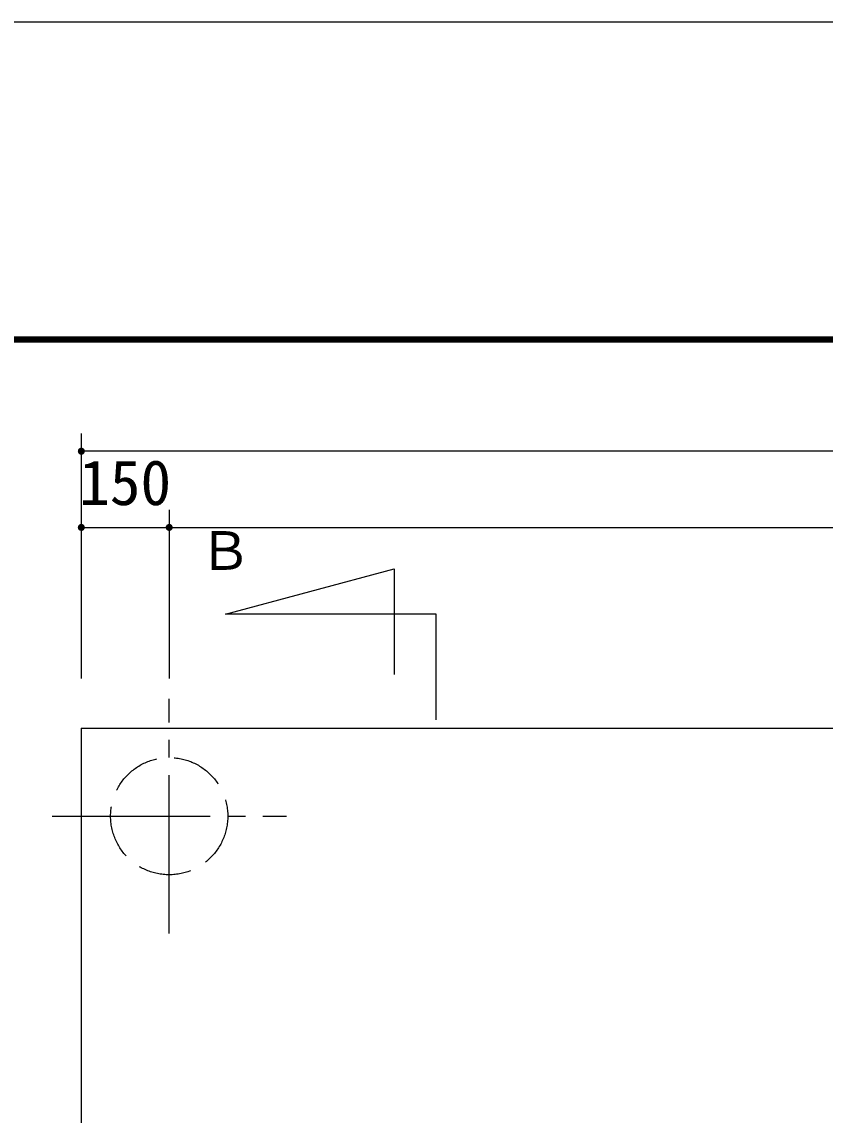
# Model space of a CAD drawing. Units: millimetres, scale not verified. Extents: x -11715 to 8910, y -9164 to 6308.
# Drawn here: x -6156 to -4784, y 4442 to 6308 of the extents above; entities that cross this region are included whole.
import ezdxf
from ezdxf.enums import TextEntityAlignment as Align

# ---------------------------------------------------------------- set-up
doc = ezdxf.new("R2010")
doc.units = ezdxf.units.MM
doc.header["$LTSCALE"] = 30
doc.linetypes.add('CHAIN2', pattern=[12, 9, -1, 1, -1])
doc.linetypes.add('DASHED3', pattern=[4, 3, -1])
for name, color, linetype, lineweight in [('0-0_製作', 5, 'Continuous', 25), ('0-1_機器', 2, 'Continuous', 25), ('0-2_空気管', 3, 'Continuous', 25), ('0-E_08', 2, 'Continuous', 25), ('0-F_図面枠', 7, 'Continuous', 25), ('1-0_Axis_waku', 7, 'Continuous', 25)]:
    doc.layers.add(name, color=color, linetype=linetype, lineweight=lineweight)
doc.styles.add('ＭＳ ゴシック', font='')
doc.styles.get('ＭＳ ゴシック').set_extended_font_data('MS Gothic')

msp = doc.modelspace()

# ---------------------------------------------------------------- linework, layer by layer
at = {"layer": '0-0_製作', "color": 2}
for p, q in [((-6054.17, 5605), (-6054.17, 5187.34)), ((-3254.17, 5575), (-6054.17, 5575)), ((-6054.17, 5474.98), (-6054.17, 5187.34)), ((-5904.17, 5474.98), (-5904.17, 5187.34)), ((-6054.17, 5444.98), (-5904.17, 5444.98)), ((-5904.17, 5444.98), (-3404.17, 5444.98))]:
    msp.add_line(p, q, dxfattribs=at)
at = {"layer": '0-0_製作'}
for points in [[(-6054.17, 5581), (-6060.17, 5575), (-6054.92, 5580.95)], [(-6054.17, 5581), (-6054.17, 5575), (-6060.17, 5575)], [(-6054.92, 5580.95), (-6060.17, 5575), (-6060.16, 5575.38)], [(-6054.92, 5580.95), (-6060.16, 5575.38), (-6055.66, 5580.81)], [(-6055.66, 5580.81), (-6060.16, 5575.38), (-6060.06, 5576.13)], [(-6055.66, 5580.81), (-6060.06, 5576.13), (-6056.38, 5580.58)], [(-6056.38, 5580.58), (-6060.06, 5576.13), (-6059.87, 5576.86)], [(-6056.38, 5580.58), (-6059.87, 5576.86), (-6057.06, 5580.26)], [(-6057.06, 5580.26), (-6059.87, 5576.86), (-6059.6, 5577.56)], [(-6057.06, 5580.26), (-6059.6, 5577.56), (-6057.69, 5579.86)], [(-6057.69, 5579.86), (-6059.6, 5577.56), (-6059.23, 5578.22)], [(-6057.69, 5579.86), (-6059.23, 5578.22), (-6058.28, 5579.38)], [(-6058.28, 5579.38), (-6059.23, 5578.22), (-6058.79, 5578.83)], [(-6053.79, 5580.99), (-6054.17, 5575), (-6054.17, 5581)], [(-6053.04, 5580.9), (-6054.17, 5575), (-6053.79, 5580.99)], [(-6052.31, 5580.71), (-6054.17, 5575), (-6053.04, 5580.9)], [(-6051.61, 5580.43), (-6054.17, 5575), (-6052.31, 5580.71)], [(-6050.95, 5580.07), (-6054.17, 5575), (-6051.61, 5580.43)], [(-6050.34, 5579.62), (-6054.17, 5575), (-6050.95, 5580.07)], [(-6049.79, 5579.11), (-6054.17, 5575), (-6050.34, 5579.62)], [(-6049.79, 5579.11), (-6048.17, 5575), (-6054.17, 5575)], [(-6049.31, 5578.53), (-6048.17, 5575), (-6049.79, 5579.11)], [(-6048.91, 5577.89), (-6048.17, 5575), (-6049.31, 5578.53)], [(-6048.59, 5577.21), (-6048.17, 5575), (-6048.91, 5577.89)], [(-6048.36, 5576.49), (-6048.17, 5575), (-6048.59, 5577.21)], [(-6054.17, 5575), (-6060.12, 5574.25), (-6060.17, 5575)], [(-6054.17, 5575), (-6059.98, 5573.51), (-6060.12, 5574.25)], [(-6054.17, 5575), (-6059.75, 5572.79), (-6059.98, 5573.51)], [(-6054.17, 5575), (-6059.43, 5572.11), (-6059.75, 5572.79)], [(-6054.17, 5575), (-6059.02, 5571.47), (-6059.43, 5572.11)], [(-6054.17, 5575), (-6058.54, 5570.89), (-6059.02, 5571.47)], [(-6054.17, 5575), (-6057.99, 5570.38), (-6058.54, 5570.89)], [(-6054.17, 5569), (-6057.99, 5570.38), (-6054.17, 5575)], [(-6054.17, 5569), (-6057.38, 5569.94), (-6057.99, 5570.38)], [(-6054.17, 5569), (-6056.72, 5569.57), (-6057.38, 5569.94)], [(-6054.17, 5569), (-6056.02, 5569.3), (-6056.72, 5569.57)], [(-6054.17, 5569), (-6055.29, 5569.11), (-6056.02, 5569.3)], [(-6054.17, 5569), (-6054.54, 5569.01), (-6055.29, 5569.11)], [(-6048.17, 5575), (-6054.17, 5569), (-6054.17, 5575)], [(-6048.17, 5575), (-6053.42, 5569.05), (-6054.17, 5569)], [(-6048.18, 5574.62), (-6053.42, 5569.05), (-6048.17, 5575)], [(-6048.18, 5574.62), (-6052.68, 5569.19), (-6053.42, 5569.05)], [(-6048.27, 5573.88), (-6052.68, 5569.19), (-6048.18, 5574.62)], [(-6048.27, 5573.88), (-6051.96, 5569.42), (-6052.68, 5569.19)], [(-6048.46, 5573.15), (-6051.96, 5569.42), (-6048.27, 5573.88)], [(-6048.46, 5573.15), (-6051.28, 5569.74), (-6051.96, 5569.42)], [(-6048.74, 5572.45), (-6051.28, 5569.74), (-6048.46, 5573.15)], [(-6048.74, 5572.45), (-6050.64, 5570.15), (-6051.28, 5569.74)], [(-6049.1, 5571.79), (-6050.64, 5570.15), (-6048.74, 5572.45)], [(-6049.1, 5571.79), (-6050.06, 5570.63), (-6050.64, 5570.15)], [(-6049.54, 5571.18), (-6050.06, 5570.63), (-6049.1, 5571.79)], [(-6048.22, 5575.75), (-6048.17, 5575), (-6048.36, 5576.49)], [(-6054.17, 5450.98), (-6060.17, 5444.98), (-6054.92, 5450.93)], [(-6054.17, 5450.98), (-6054.17, 5444.98), (-6060.17, 5444.98)], [(-6054.92, 5450.93), (-6060.17, 5444.98), (-6060.16, 5445.35)], [(-6054.92, 5450.93), (-6060.16, 5445.35), (-6055.66, 5450.79)], [(-6055.66, 5450.79), (-6060.16, 5445.35), (-6060.06, 5446.1)], [(-6055.66, 5450.79), (-6060.06, 5446.1), (-6056.38, 5450.55)], [(-6056.38, 5450.55), (-6060.06, 5446.1), (-6059.87, 5446.83)], [(-6056.38, 5450.55), (-6059.87, 5446.83), (-6057.06, 5450.23)], [(-6057.06, 5450.23), (-6059.87, 5446.83), (-6059.6, 5447.53)], [(-6057.06, 5450.23), (-6059.6, 5447.53), (-6057.69, 5449.83)], [(-6057.69, 5449.83), (-6059.6, 5447.53), (-6059.23, 5448.19)], [(-6057.69, 5449.83), (-6059.23, 5448.19), (-6058.28, 5449.35)], [(-6058.28, 5449.35), (-6059.23, 5448.19), (-6058.79, 5448.8)], [(-6053.79, 5450.96), (-6054.17, 5444.98), (-6054.17, 5450.98)], [(-6053.04, 5450.87), (-6054.17, 5444.98), (-6053.79, 5450.96)], [(-6052.31, 5450.68), (-6054.17, 5444.98), (-6053.04, 5450.87)], [(-6051.61, 5450.4), (-6054.17, 5444.98), (-6052.31, 5450.68)], [(-6050.95, 5450.04), (-6054.17, 5444.98), (-6051.61, 5450.4)], [(-6050.34, 5449.6), (-6054.17, 5444.98), (-6050.95, 5450.04)], [(-6049.79, 5449.08), (-6054.17, 5444.98), (-6050.34, 5449.6)], [(-6049.79, 5449.08), (-6048.17, 5444.98), (-6054.17, 5444.98)], [(-6049.31, 5448.5), (-6048.17, 5444.98), (-6049.79, 5449.08)], [(-6048.91, 5447.87), (-6048.17, 5444.98), (-6049.31, 5448.5)], [(-6048.59, 5447.18), (-6048.17, 5444.98), (-6048.91, 5447.87)], [(-6048.36, 5446.47), (-6048.17, 5444.98), (-6048.59, 5447.18)], [(-6048.22, 5445.73), (-6048.17, 5444.98), (-6048.36, 5446.47)], [(-5904.17, 5450.98), (-5910.17, 5444.98), (-5904.92, 5450.93)], [(-5904.17, 5450.98), (-5904.17, 5444.98), (-5910.17, 5444.98)], [(-5904.92, 5450.93), (-5910.17, 5444.98), (-5910.16, 5445.35)], [(-5904.92, 5450.93), (-5910.16, 5445.35), (-5905.66, 5450.79)], [(-5905.66, 5450.79), (-5910.16, 5445.35), (-5910.06, 5446.1)], [(-5905.66, 5450.79), (-5910.06, 5446.1), (-5906.38, 5450.55)], [(-5906.38, 5450.55), (-5910.06, 5446.1), (-5909.87, 5446.83)], [(-5906.38, 5450.55), (-5909.87, 5446.83), (-5907.06, 5450.23)], [(-5907.06, 5450.23), (-5909.87, 5446.83), (-5909.6, 5447.53)], [(-5907.06, 5450.23), (-5909.6, 5447.53), (-5907.69, 5449.83)], [(-5907.69, 5449.83), (-5909.6, 5447.53), (-5909.23, 5448.19)], [(-5907.69, 5449.83), (-5909.23, 5448.19), (-5908.28, 5449.35)], [(-5908.28, 5449.35), (-5909.23, 5448.19), (-5908.79, 5448.8)], [(-5903.79, 5450.96), (-5904.17, 5444.98), (-5904.17, 5450.98)], [(-5903.04, 5450.87), (-5904.17, 5444.98), (-5903.79, 5450.96)], [(-5902.31, 5450.68), (-5904.17, 5444.98), (-5903.04, 5450.87)], [(-5901.61, 5450.4), (-5904.17, 5444.98), (-5902.31, 5450.68)], [(-5900.95, 5450.04), (-5904.17, 5444.98), (-5901.61, 5450.4)], [(-5900.34, 5449.6), (-5904.17, 5444.98), (-5900.95, 5450.04)], [(-5899.79, 5449.08), (-5904.17, 5444.98), (-5900.34, 5449.6)], [(-5899.79, 5449.08), (-5898.17, 5444.98), (-5904.17, 5444.98)], [(-5899.31, 5448.5), (-5898.17, 5444.98), (-5899.79, 5449.08)], [(-5898.91, 5447.87), (-5898.17, 5444.98), (-5899.31, 5448.5)], [(-5898.59, 5447.18), (-5898.17, 5444.98), (-5898.91, 5447.87)], [(-5898.36, 5446.47), (-5898.17, 5444.98), (-5898.59, 5447.18)], [(-5898.22, 5445.73), (-5898.17, 5444.98), (-5898.36, 5446.47)], [(-6054.17, 5444.98), (-6060.12, 5444.22), (-6060.17, 5444.98)], [(-6054.17, 5444.98), (-6059.98, 5443.48), (-6060.12, 5444.22)], [(-6054.17, 5444.98), (-6059.75, 5442.77), (-6059.98, 5443.48)], [(-6054.17, 5444.98), (-6059.43, 5442.08), (-6059.75, 5442.77)], [(-6054.17, 5444.98), (-6059.02, 5441.45), (-6059.43, 5442.08)], [(-6054.17, 5444.98), (-6058.54, 5440.87), (-6059.02, 5441.45)], [(-6054.17, 5444.98), (-6057.99, 5440.35), (-6058.54, 5440.87)], [(-6054.17, 5438.98), (-6057.99, 5440.35), (-6054.17, 5444.98)], [(-6054.17, 5438.98), (-6057.38, 5439.91), (-6057.99, 5440.35)], [(-6054.17, 5438.98), (-6056.72, 5439.55), (-6057.38, 5439.91)], [(-6054.17, 5438.98), (-6056.02, 5439.27), (-6056.72, 5439.55)], [(-6054.17, 5438.98), (-6055.29, 5439.08), (-6056.02, 5439.27)], [(-6054.17, 5438.98), (-6054.54, 5438.99), (-6055.29, 5439.08)], [(-6048.17, 5444.98), (-6054.17, 5438.98), (-6054.17, 5444.98)], [(-6048.17, 5444.98), (-6053.42, 5439.02), (-6054.17, 5438.98)], [(-6048.18, 5444.6), (-6053.42, 5439.02), (-6048.17, 5444.98)], [(-6048.18, 5444.6), (-6052.68, 5439.16), (-6053.42, 5439.02)], [(-6048.27, 5443.85), (-6052.68, 5439.16), (-6048.18, 5444.6)], [(-6048.27, 5443.85), (-6051.96, 5439.4), (-6052.68, 5439.16)], [(-6048.46, 5443.12), (-6051.96, 5439.4), (-6048.27, 5443.85)], [(-6048.46, 5443.12), (-6051.28, 5439.72), (-6051.96, 5439.4)], [(-6048.74, 5442.42), (-6051.28, 5439.72), (-6048.46, 5443.12)], [(-6048.74, 5442.42), (-6050.64, 5440.12), (-6051.28, 5439.72)], [(-6049.1, 5441.76), (-6050.64, 5440.12), (-6048.74, 5442.42)], [(-6049.1, 5441.76), (-6050.06, 5440.6), (-6050.64, 5440.12)], [(-6049.54, 5441.15), (-6050.06, 5440.6), (-6049.1, 5441.76)], [(-5904.17, 5444.98), (-5910.12, 5444.22), (-5910.17, 5444.98)], [(-5904.17, 5444.98), (-5909.98, 5443.48), (-5910.12, 5444.22)], [(-5904.17, 5444.98), (-5909.75, 5442.77), (-5909.98, 5443.48)], [(-5904.17, 5444.98), (-5909.43, 5442.08), (-5909.75, 5442.77)], [(-5904.17, 5444.98), (-5909.02, 5441.45), (-5909.43, 5442.08)], [(-5904.17, 5444.98), (-5908.54, 5440.87), (-5909.02, 5441.45)], [(-5904.17, 5444.98), (-5907.99, 5440.35), (-5908.54, 5440.87)], [(-5904.17, 5438.98), (-5907.99, 5440.35), (-5904.17, 5444.98)], [(-5904.17, 5438.98), (-5907.38, 5439.91), (-5907.99, 5440.35)], [(-5904.17, 5438.98), (-5906.72, 5439.55), (-5907.38, 5439.91)], [(-5904.17, 5438.98), (-5906.02, 5439.27), (-5906.72, 5439.55)], [(-5904.17, 5438.98), (-5905.29, 5439.08), (-5906.02, 5439.27)], [(-5904.17, 5438.98), (-5904.54, 5438.99), (-5905.29, 5439.08)], [(-5898.17, 5444.98), (-5904.17, 5438.98), (-5904.17, 5444.98)], [(-5898.17, 5444.98), (-5903.42, 5439.02), (-5904.17, 5438.98)], [(-5898.18, 5444.6), (-5903.42, 5439.02), (-5898.17, 5444.98)], [(-5898.18, 5444.6), (-5902.68, 5439.16), (-5903.42, 5439.02)], [(-5898.27, 5443.85), (-5902.68, 5439.16), (-5898.18, 5444.6)], [(-5898.27, 5443.85), (-5901.96, 5439.4), (-5902.68, 5439.16)], [(-5898.46, 5443.12), (-5901.96, 5439.4), (-5898.27, 5443.85)], [(-5898.46, 5443.12), (-5901.28, 5439.72), (-5901.96, 5439.4)], [(-5898.74, 5442.42), (-5901.28, 5439.72), (-5898.46, 5443.12)], [(-5898.74, 5442.42), (-5900.64, 5440.12), (-5901.28, 5439.72)], [(-5899.1, 5441.76), (-5900.64, 5440.12), (-5898.74, 5442.42)], [(-5899.1, 5441.76), (-5900.06, 5440.6), (-5900.64, 5440.12)], [(-5899.54, 5441.15), (-5900.06, 5440.6), (-5899.1, 5441.76)]]:
    msp.add_solid(points, dxfattribs=at)
at = {"layer": '0-1_機器', "linetype": 'CHAIN2'}
for p, q in [((-5904.17, 4752.37), (-5904.17, 5152.37)), ((-6104.17, 4952.37), (-5704.17, 4952.37))]:
    msp.add_line(p, q, dxfattribs=at)
at = {"layer": '0-1_機器'}
for q in [(-6054.17, 2702.37), (-3254.17, 5102.37)]:
    msp.add_line((-6054.17, 5102.37), q, dxfattribs=at)
at = {"layer": '0-2_空気管'}
for p, q in [((-5520.24, 5374.07), (-5520.24, 5194.07)), ((-5448.24, 5116.9), (-5448.24, 5296.9))]:
    msp.add_line(p, q, dxfattribs=at)
msp.add_lwpolyline([(-5448.24, 5296.9), (-5808.24, 5296.9), (-5520.24, 5374.07)], dxfattribs=at)
at = {"layer": '0-E_08', "linetype": 'DASHED3'}
msp.add_circle((-5904.17, 4952.37), 100, dxfattribs=at)
at = {"layer": '0-F_図面枠'}
msp.add_lwpolyline([(-8910, -6307.5), (-8910, 6307.5), (8910, 6307.5), (8910, -6307.5)], close=True, dxfattribs=at)
at = {"layer": '1-0_Axis_waku'}
for p, q in [((-7778.4, 5769.9), (8408.4, 5769.9)), ((-7777.8, 5769.3), (8407.8, 5769.3)), ((-7777.2, 5768.7), (8407.2, 5768.7)), ((-7776.6, 5768.1), (8406.6, 5768.1)), ((-7776, 5767.5), (8406, 5767.5)), ((-7775.4, 5766.9), (8405.4, 5766.9)), ((-7774.8, 5766.3), (8404.8, 5766.3)), ((-7774.2, 5765.7), (8404.2, 5765.7)), ((-7773.6, 5765.1), (8403.6, 5765.1)), ((-7773, 5764.5), (8403, 5764.5)), ((-7772.4, 5763.9), (8402.4, 5763.9)), ((-7771.8, 5763.3), (8401.8, 5763.3)), ((-7771.2, 5762.7), (8401.2, 5762.7)), ((-7770.6, 5762.1), (8400.6, 5762.1)), ((-7770, 5761.5), (8400, 5761.5))]:
    msp.add_line(p, q, dxfattribs=at)

# ---------------------------------------------------------------- texts
at = {"layer": '0-0_製作', "color": 4, "style": 'ＭＳ ゴシック'}
msp.add_text('150', height=76.98, dxfattribs=at).set_placement((-6057.92, 5459.98), align=Align.BOTTOM_LEFT)
at = {"layer": '0-2_空気管', "color": 4, "style": 'ＭＳ ゴシック'}
msp.add_text('Ｂ', height=65.98, dxfattribs=at).set_placement((-5853.5, 5352.75), align=Align.BOTTOM_LEFT)

doc.saveas('drawing.dxf')
